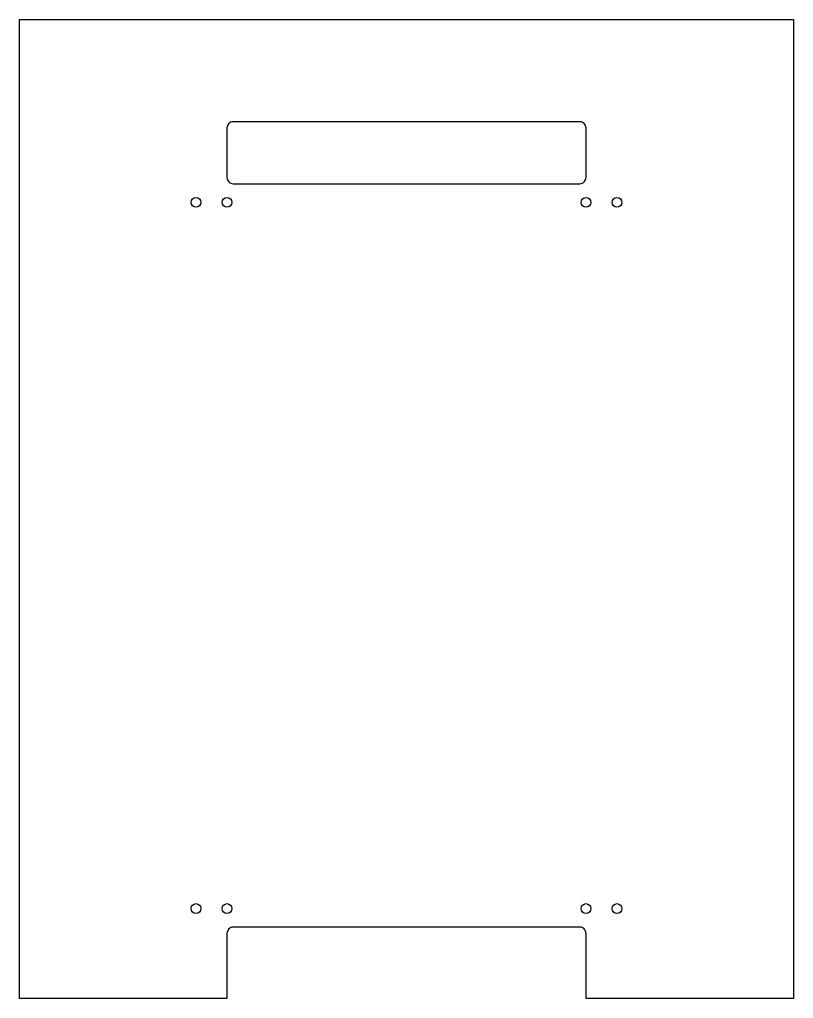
# Model space of a CAD drawing. Header units: millimetres. Extents: x -395 to -145, y -18 to 298.
import ezdxf

# ---------------------------------------------------------------- set-up
doc = ezdxf.new("R2010")
doc.units = ezdxf.units.MM
doc.layers.get('0').update_dxf_attribs({"linetype": 'CONTINUOUS'})

msp = doc.modelspace()

# ---------------------------------------------------------------- linework, layer by layer
for points in [[(-213.6, 4.8), (-325.6, 4.8, 0.414214), (-327.6, 2.8), (-327.6, -18.2), (-394.6, -18.2), (-394.6, 297.8), (-144.6, 297.8), (-144.6, -18.2), (-211.6, -18.2), (-211.6, 2.8, 0.414214)], [(-325.6, 244.8), (-213.6, 244.8, 0.414214), (-211.6, 246.8), (-211.6, 262.8, 0.414214), (-213.6, 264.8), (-325.6, 264.8, 0.414214), (-327.6, 262.8), (-327.6, 246.8, 0.414214)]]:
    msp.add_lwpolyline(points, format="xyb", close=True)
for centre in [(-337.6, 238.8), (-327.6, 238.8), (-211.6, 238.8), (-201.6, 238.8), (-337.6, 10.8), (-327.6, 10.8), (-211.6, 10.8), (-201.6, 10.8)]:
    msp.add_circle(centre, 1.6)

doc.saveas('drawing.dxf')
